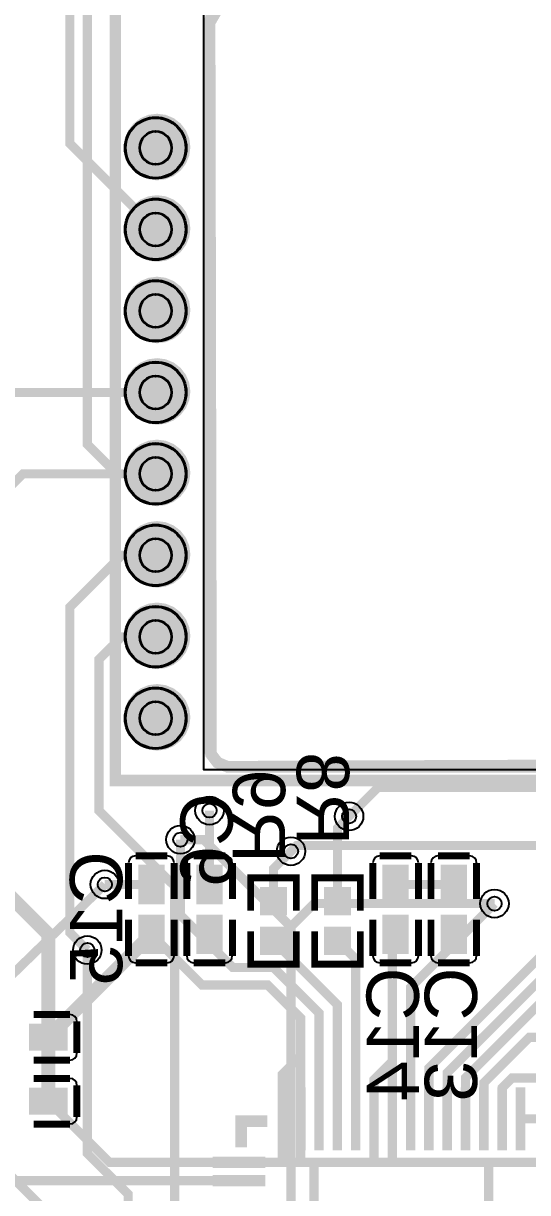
# Model space of a CAD drawing. Header units: millimetres. Extents: x 4 to 247, y 4 to 83.
# Drawn here: x 116.97 to 127.98, y 40.29 to 65.84 of the extents above; entities that cross this region are included whole.
import ezdxf

# ---------------------------------------------------------------- set-up
doc = ezdxf.new("R2010")
doc.units = ezdxf.units.MM
for name, color, linetype, true_color in [('BottomLayer', 7, 'Continuous', 0x0000ff), ('BottomPasteMaskLayer', 7, 'Continuous', 0x800000), ('BottomSilkLayer', 7, 'Continuous', 0x66cc33), ('BottomSolderMaskLayer', 7, 'Continuous', 0xaa00ff), ('Hole', 7, 'Continuous', 0x222222), ('Multi-Layer', 7, 'Continuous', 0xc0c0c0), ('TopLayer', 7, 'Continuous', 0xff0000), ('TopSilkLayer', 7, 'Continuous', 0xffcc00), ('TopSolderMaskLayer', 7, 'Continuous', 0x800080)]:
    doc.layers.add(name, color=color, linetype=linetype, true_color=true_color)
doc.styles.get("Standard").update_dxf_attribs({"font": 'arial.ttf'})

msp = doc.modelspace()

# ---------------------------------------------------------------- hatches: boundary and pattern name
at = {"layer": 'BottomLayer'}
for points in [[(120.031, 46.632), (119.491, 46.632), (119.491, 47.422), (120.031, 47.422)], [(121.301, 46.632), (120.761, 46.632), (120.761, 47.422), (121.301, 47.422)], [(125.365, 46.632), (124.825, 46.632), (124.825, 47.422), (125.365, 47.422)], [(126.635, 46.632), (126.095, 46.632), (126.095, 47.422), (126.635, 47.422)], [(122.158, 46.378), (122.698, 46.378), (122.698, 46.944), (122.158, 46.944)], [(123.555, 46.378), (124.095, 46.378), (124.095, 46.944), (123.555, 46.944)], [(120.031, 46.332), (119.491, 46.332), (119.491, 45.542), (120.031, 45.542)], [(121.301, 46.332), (120.761, 46.332), (120.761, 45.542), (121.301, 45.542)], [(125.365, 46.332), (124.825, 46.332), (124.825, 45.542), (125.365, 45.542)], [(126.635, 46.332), (126.095, 46.332), (126.095, 45.542), (126.635, 45.542)], [(122.158, 46.078), (122.698, 46.078), (122.698, 45.512), (122.158, 45.512)], [(123.555, 46.078), (124.095, 46.078), (124.095, 45.512), (123.555, 45.512)], [(117.117, 43.958), (117.117, 43.418), (117.907, 43.418), (117.907, 43.958)], [(117.117, 42.561), (117.117, 42.021), (117.907, 42.021), (117.907, 42.561)], [(122.522, 42.454), (122.522, 41.354), (122.722, 41.354), (122.722, 42.454)], [(122.922, 42.454), (122.922, 41.354), (123.122, 41.354), (123.122, 42.454)], [(123.322, 42.454), (123.322, 41.354), (123.522, 41.354), (123.522, 42.454)], [(123.722, 42.454), (123.722, 41.354), (123.922, 41.354), (123.922, 42.454)], [(124.122, 42.454), (124.122, 41.354), (124.322, 41.354), (124.322, 42.454)], [(124.522, 42.454), (124.522, 41.354), (124.722, 41.354), (124.722, 42.454)], [(124.922, 42.454), (124.922, 41.354), (125.122, 41.354), (125.122, 42.454)], [(125.322, 42.454), (125.322, 41.354), (125.522, 41.354), (125.522, 42.454)], [(125.722, 42.454), (125.722, 41.354), (125.922, 41.354), (125.922, 42.454)], [(126.122, 42.454), (126.122, 41.354), (126.322, 41.354), (126.322, 42.454)], [(126.522, 42.454), (126.522, 41.354), (126.722, 41.354), (126.722, 42.454)], [(126.922, 42.454), (126.922, 41.354), (127.122, 41.354), (127.122, 42.454)], [(127.322, 42.454), (127.322, 41.354), (127.522, 41.354), (127.522, 42.454)], [(127.722, 42.454), (127.722, 41.354), (127.922, 41.354), (127.922, 42.454)], [(121.122, 40.854), (122.222, 40.854), (122.222, 41.054), (121.122, 41.054)], [(121.122, 40.454), (122.222, 40.454), (122.222, 40.654), (121.122, 40.654)]]:
    msp.add_hatch(color=256, dxfattribs=at).paths.add_polyline_path(points)
at = {"layer": 'BottomPasteMaskLayer'}
for points in [[(119.536, 46.662), (119.986, 46.662), (120.036, 46.732), (120.036, 47.212), (119.986, 47.262), (119.536, 47.262), (119.486, 47.212), (119.486, 46.732)], [(120.806, 46.662), (121.256, 46.662), (121.306, 46.732), (121.306, 47.212), (121.256, 47.262), (120.806, 47.262), (120.756, 47.212), (120.756, 46.732)], [(124.87, 46.662), (125.32, 46.662), (125.37, 46.732), (125.37, 47.212), (125.32, 47.262), (124.87, 47.262), (124.82, 47.212), (124.82, 46.732)], [(126.14, 46.662), (126.59, 46.662), (126.64, 46.732), (126.64, 47.212), (126.59, 47.262), (126.14, 47.262), (126.09, 47.212), (126.09, 46.732)], [(122.198, 46.363), (122.658, 46.363), (122.698, 46.403), (122.698, 46.904), (122.658, 46.944), (122.198, 46.944), (122.158, 46.904), (122.158, 46.403)], [(123.595, 46.363), (124.055, 46.363), (124.095, 46.403), (124.095, 46.904), (124.055, 46.944), (123.595, 46.944), (123.555, 46.904), (123.555, 46.403)], [(119.536, 45.702), (119.986, 45.702), (120.036, 45.752), (120.036, 46.232), (119.986, 46.302), (119.536, 46.302), (119.486, 46.232), (119.486, 45.752)], [(120.806, 45.702), (121.256, 45.702), (121.306, 45.752), (121.306, 46.232), (121.256, 46.302), (120.806, 46.302), (120.756, 46.232), (120.756, 45.752)], [(124.87, 45.702), (125.32, 45.702), (125.37, 45.752), (125.37, 46.232), (125.32, 46.302), (124.87, 46.302), (124.82, 46.232), (124.82, 45.752)], [(126.14, 45.702), (126.59, 45.702), (126.64, 45.752), (126.64, 46.232), (126.59, 46.302), (126.14, 46.302), (126.09, 46.232), (126.09, 45.752)], [(122.198, 46.093), (122.658, 46.093), (122.698, 46.053), (122.698, 45.552), (122.658, 45.512), (122.198, 45.512), (122.158, 45.552), (122.158, 46.053)], [(123.595, 46.093), (124.055, 46.093), (124.095, 46.053), (124.095, 45.552), (124.055, 45.512), (123.595, 45.512), (123.555, 45.552), (123.555, 46.053)], [(117.747, 43.463), (117.747, 43.913), (117.697, 43.963), (117.217, 43.963), (117.147, 43.913), (117.147, 43.463), (117.217, 43.413), (117.697, 43.413)], [(117.747, 42.066), (117.747, 42.516), (117.697, 42.566), (117.217, 42.566), (117.147, 42.516), (117.147, 42.066), (117.217, 42.016), (117.697, 42.016)], [(122.722, 42.454), (122.722, 41.354), (122.522, 41.354), (122.522, 42.454)], [(123.122, 42.454), (123.122, 41.354), (122.922, 41.354), (122.922, 42.454)], [(123.322, 41.354), (123.322, 42.454), (123.522, 42.454), (123.522, 41.354)], [(123.722, 41.354), (123.722, 42.454), (123.922, 42.454), (123.922, 41.354)], [(124.122, 41.354), (124.122, 42.454), (124.322, 42.454), (124.322, 41.354)], [(124.522, 41.354), (124.522, 42.454), (124.722, 42.454), (124.722, 41.354)], [(124.922, 41.354), (124.922, 42.454), (125.122, 42.454), (125.122, 41.354)], [(125.322, 41.354), (125.322, 42.454), (125.522, 42.454), (125.522, 41.354)], [(125.722, 41.354), (125.722, 42.454), (125.922, 42.454), (125.922, 41.354)], [(126.322, 42.454), (126.322, 41.354), (126.122, 41.354), (126.122, 42.454)], [(126.522, 41.354), (126.522, 42.454), (126.722, 42.454), (126.722, 41.354)], [(126.922, 41.354), (126.922, 42.454), (127.122, 42.454), (127.122, 41.354)], [(127.322, 41.354), (127.322, 42.454), (127.522, 42.454), (127.522, 41.354)], [(127.722, 41.354), (127.722, 42.454), (127.922, 42.454), (127.922, 41.354)], [(121.122, 40.854), (121.122, 41.054), (122.222, 41.054), (122.222, 40.854)], [(121.122, 40.454), (121.122, 40.654), (122.222, 40.654), (122.222, 40.454)]]:
    msp.add_hatch(color=256, dxfattribs=at).paths.add_polyline_path(points)
at = {"layer": 'BottomSolderMaskLayer'}
for points in [[(119.18, 63.119, 1), (120.531, 63.119, 1)], [(119.18, 61.339, 1), (120.531, 61.339, 1)], [(119.18, 59.558, 1), (120.531, 59.558, 1)], [(119.18, 57.777, 1), (120.531, 57.777, 1)], [(119.18, 55.997, 1), (120.531, 55.997, 1)], [(119.18, 54.219, 1), (120.531, 54.219, 1)], [(119.18, 52.438, 1), (120.531, 52.438, 1)], [(119.18, 50.658, 1), (120.531, 50.658, 1)], [(120.049, 46.595), (119.474, 46.595), (119.474, 47.459), (120.049, 47.459)], [(121.319, 46.595), (120.744, 46.595), (120.744, 47.459), (121.319, 47.459)], [(125.383, 46.595), (124.808, 46.595), (124.808, 47.459), (125.383, 47.459)], [(126.653, 46.595), (126.078, 46.595), (126.078, 47.459), (126.653, 47.459)], [(122.134, 46.352), (122.722, 46.352), (122.722, 46.97), (122.134, 46.97)], [(123.531, 46.352), (124.119, 46.352), (124.119, 46.97), (123.531, 46.97)], [(120.049, 46.369), (119.474, 46.369), (119.474, 45.505), (120.049, 45.505)], [(121.319, 46.369), (120.744, 46.369), (120.744, 45.505), (121.319, 45.505)], [(125.383, 46.369), (124.808, 46.369), (124.808, 45.505), (125.383, 45.505)], [(126.653, 46.369), (126.078, 46.369), (126.078, 45.505), (126.653, 45.505)], [(122.134, 46.105), (122.722, 46.105), (122.722, 45.486), (122.134, 45.486)], [(123.531, 46.105), (124.119, 46.105), (124.119, 45.486), (123.531, 45.486)], [(117.092, 43.983), (117.092, 43.393), (117.933, 43.393), (117.933, 43.983)], [(117.092, 42.586), (117.092, 41.996), (117.933, 41.996), (117.933, 42.586)], [(122.518, 42.592), (122.518, 41.217), (122.727, 41.217), (122.727, 42.592)], [(122.918, 42.592), (122.918, 41.217), (123.127, 41.217), (123.127, 42.592)], [(123.318, 42.592), (123.318, 41.217), (123.527, 41.217), (123.527, 42.592)], [(123.718, 42.592), (123.718, 41.217), (123.927, 41.217), (123.927, 42.592)], [(124.118, 42.592), (124.118, 41.217), (124.327, 41.217), (124.327, 42.592)], [(124.518, 42.592), (124.518, 41.217), (124.727, 41.217), (124.727, 42.592)], [(124.918, 42.592), (124.918, 41.217), (125.127, 41.217), (125.127, 42.592)], [(125.318, 42.592), (125.318, 41.217), (125.527, 41.217), (125.527, 42.592)], [(125.718, 42.592), (125.718, 41.217), (125.927, 41.217), (125.927, 42.592)], [(126.118, 42.592), (126.118, 41.217), (126.327, 41.217), (126.327, 42.592)], [(126.518, 42.592), (126.518, 41.217), (126.727, 41.217), (126.727, 42.592)], [(126.918, 42.592), (126.918, 41.217), (127.127, 41.217), (127.127, 42.592)], [(127.318, 42.592), (127.318, 41.217), (127.527, 41.217), (127.527, 42.592)], [(127.718, 42.592), (127.718, 41.217), (127.927, 41.217), (127.927, 42.592)], [(121.097, 40.829), (122.247, 40.829), (122.247, 41.079), (121.097, 41.079)], [(121.097, 40.429), (122.247, 40.429), (122.247, 40.679), (121.097, 40.679)]]:
    msp.add_hatch(color=256, dxfattribs=at).paths.add_polyline_path(points)
at = {"layer": 'Multi-Layer'}
for points in [[(119.205, 63.119, 1), (120.505, 63.119, 1)], [(119.205, 61.339, 1), (120.505, 61.339, 1)], [(119.205, 59.558, 1), (120.505, 59.558, 1)], [(119.205, 57.777, 1), (120.505, 57.777, 1)], [(119.205, 55.997, 1), (120.505, 55.997, 1)], [(119.205, 54.219, 1), (120.505, 54.219, 1)], [(119.205, 52.438, 1), (120.505, 52.438, 1)], [(119.205, 50.658, 1), (120.505, 50.658, 1)]]:
    msp.add_hatch(color=256, dxfattribs=at).paths.add_polyline_path(points)
at = {"layer": 'TopSolderMaskLayer'}
for points in [[(119.18, 63.119, 1), (120.531, 63.119, 1)], [(119.18, 61.339, 1), (120.531, 61.339, 1)], [(119.18, 59.558, 1), (120.531, 59.558, 1)], [(119.18, 57.777, 1), (120.531, 57.777, 1)], [(119.18, 55.997, 1), (120.531, 55.997, 1)], [(119.18, 54.219, 1), (120.531, 54.219, 1)], [(119.18, 52.438, 1), (120.531, 52.438, 1)], [(119.18, 50.658, 1), (120.531, 50.658, 1)]]:
    msp.add_hatch(color=256, dxfattribs=at).paths.add_polyline_path(points)

# ---------------------------------------------------------------- linework, layer by layer
at = {"layer": 'BottomLayer'}
for points, const_width in [([(131.318, 69.798), (131.318, 69.469), (129.286, 67.437), (119.126, 67.437), (118.364, 66.675), (118.364, 56.642), (119.009, 55.997), (119.855, 55.997)], 0.2), ([(113.98, 69.2), (113.98, 41.214), (114.64, 40.554), (121.672, 40.554)], 0.2), ([(115.316, 68.072), (115.316, 48.133), (117.512, 45.937), (117.512, 43.688)], 0.3), ([(118.364, 45.593), (117.983, 45.974), (117.983, 53.086), (119.116, 54.219), (119.855, 54.219)], 0.2), ([(125.822, 41.904), (125.822, 43.018), (130.937, 48.133), (134.62, 48.133), (135.509, 49.022), (136.17, 49.022)], 0.2), ([(121.031, 47.028), (121.031, 48.641)], 0.2), ([(124.079, 48.514), (123.825, 48.26), (123.825, 46.661)], 0.2), ([(121.031, 45.936), (120.815, 45.936), (120.396, 46.355), (120.396, 48.006)], 0.2), ([(122.809, 47.752), (122.428, 47.371), (122.428, 46.661)], 0.2), ([(126.222, 41.904), (126.222, 42.91), (131.064, 47.752), (136.17, 47.752)], 0.2), ([(119.761, 47.027), (118.745, 47.027)], 0.2), ([(125.095, 47.027), (126.365, 47.027)], 0.2), ([(126.365, 45.937), (126.582, 45.937), (127.254, 46.609)], 0.2), ([(126.622, 41.904), (126.622, 42.802), (130.302, 46.482), (136.17, 46.482)], 0.2), ([(117.512, 43.688), (119.761, 45.937)], 0.3), ([(119.761, 45.937), (120.867, 44.831), (122.301, 44.831), (123.022, 44.11), (123.022, 41.904)], 0.2), ([(123.422, 41.904), (123.422, 44.218), (122.428, 45.212), (121.539, 45.212), (121.031, 45.72), (121.031, 45.937)], 0.2), ([(125.095, 45.937), (125.022, 45.864), (125.022, 41.904)], 0.2), ([(125.422, 41.904), (125.422, 44.777), (126.365, 45.72), (126.365, 45.937)], 0.2), ([(122.428, 45.795), (123.822, 44.401), (123.822, 41.904)], 0.2), ([(123.825, 45.795), (124.222, 45.398), (124.222, 41.904)], 0.2), ([(117.512, 43.688), (117.512, 42.291)], 0.3), ([(127.023, 41.905), (127.023, 42.695), (128.016, 43.688), (132.207, 43.688)], 0.2), ([(122.622, 41.904), (122.622, 42.88), (123.022, 43.28)], 0.2), ([(124.622, 41.904), (124.622, 42.764), (125.022, 43.164)], 0.2), ([(127.422, 41.905), (127.422, 42.586), (127.635, 42.799), (130.175, 42.799), (130.429, 43.053), (131.572, 43.053)], 0.2), ([(117.512, 42.291), (118.849, 40.954), (121.672, 40.954)], 0.2), ([(127.823, 41.905), (130.17, 41.905), (130.556, 42.291)], 0.2), ([(122.622, 41.904), (122.622, 40.954)], 0.2), ([(123.022, 41.904), (123.022, 40.954)], 0.2), ([(124.622, 41.904), (124.622, 40.954)], 0.2), ([(125.022, 41.904), (125.022, 40.954)], 0.2), ([(121.672, 40.954), (128.772, 40.954)], 0.2), ([(123.312, 40.955), (123.312, 36.327), (123.698, 35.941), (125.603, 35.941)], 0.2), ([(126.873, 35.941), (127.127, 36.195), (127.127, 40.954)], 0.2)]:
    msp.add_lwpolyline(points, dxfattribs=dict(at, const_width=const_width))
at = {"layer": 'BottomSilkLayer', "const_width": 0.25}
msp.add_lwpolyline([(131.426, 67.008), (118.976, 67.008), (118.976, 49.298), (131.426, 49.298), (131.426, 67.008)], close=True, dxfattribs=at)
at = {"layer": 'BottomSilkLayer'}
for points, const_width in [([(119.263, 47.498), (119.263, 46.708)], 0.152), ([(120.107, 47.651), (119.415, 47.651)], 0.152), ([(120.26, 46.708), (120.26, 47.498)], 0.152), ([(120.533, 47.498), (120.533, 46.708)], 0.152), ([(121.377, 47.651), (120.685, 47.651)], 0.152), ([(121.53, 46.708), (121.53, 47.498)], 0.152), ([(124.597, 47.498), (124.597, 46.708)], 0.152), ([(125.441, 47.651), (124.749, 47.651)], 0.152), ([(125.594, 46.708), (125.594, 47.498)], 0.152), ([(125.867, 47.498), (125.867, 46.708)], 0.152), ([(126.711, 47.651), (126.019, 47.651)], 0.152), ([(126.864, 46.708), (126.864, 47.498)], 0.152), ([(121.93, 46.454), (121.93, 47.172), (122.927, 47.172), (122.927, 46.454)], 0.152), ([(123.327, 46.454), (123.327, 47.172), (124.324, 47.172), (124.324, 46.454)], 0.152), ([(119.263, 45.466), (119.263, 46.256)], 0.152), ([(120.26, 46.256), (120.26, 45.466)], 0.152), ([(120.533, 45.466), (120.533, 46.256)], 0.152), ([(121.53, 46.256), (121.53, 45.466)], 0.152), ([(124.597, 45.466), (124.597, 46.256)], 0.152), ([(125.594, 46.256), (125.594, 45.466)], 0.152), ([(125.867, 45.466), (125.867, 46.256)], 0.152), ([(126.864, 46.256), (126.864, 45.466)], 0.152), ([(121.93, 46.002), (121.93, 45.284), (122.927, 45.284), (122.927, 46.002)], 0.152), ([(123.327, 46.002), (123.327, 45.284), (124.324, 45.284), (124.324, 46.002)], 0.152), ([(120.107, 45.313), (119.415, 45.313)], 0.152), ([(121.377, 45.313), (120.685, 45.313)], 0.152), ([(125.441, 45.313), (124.749, 45.313)], 0.152), ([(126.711, 45.313), (126.019, 45.313)], 0.152), ([(117.193, 44.187), (117.984, 44.187)], 0.152), ([(118.136, 44.034), (118.136, 43.342)], 0.152), ([(117.984, 43.189), (117.193, 43.189)], 0.152), ([(117.193, 42.79), (117.984, 42.79)], 0.152), ([(118.136, 42.637), (118.136, 41.945)], 0.152), ([(122.291, 41.854), (121.722, 41.854), (121.722, 41.285)], 0.254), ([(117.984, 41.792), (117.193, 41.792)], 0.152)]:
    msp.add_lwpolyline(points, dxfattribs=dict(at, const_width=const_width))
for centre, start, end in [((119.415, 47.498), 90, 180), ((120.107, 47.498), 0, 90), ((120.685, 47.498), 90, 180), ((121.377, 47.498), 0, 90), ((124.749, 47.498), 90, 180), ((125.441, 47.498), 0, 90), ((126.019, 47.498), 90, 180), ((126.711, 47.498), 0, 90), ((119.415, 45.466), 180, 270), ((120.107, 45.466), 270, 0), ((120.685, 45.466), 180, 270), ((121.377, 45.466), 270, 0), ((124.749, 45.466), 180, 270), ((125.441, 45.466), 270, 0), ((126.019, 45.466), 180, 270), ((126.711, 45.466), 270, 0), ((117.984, 44.034), 360, 90), ((117.984, 43.342), 270, 0), ((117.984, 42.637), 360, 90), ((117.984, 41.945), 270, 0)]:
    msp.add_arc(centre, 0.152, start, end, dxfattribs=at)
at = {"layer": 'BottomSolderMaskLayer'}
for points in [[(119.853, 63.483), (119.858, 63.483)], [(119.853, 62.755), (119.858, 62.755)], [(119.853, 61.702), (119.858, 61.702)], [(119.853, 60.975), (119.858, 60.975)], [(119.853, 59.922), (119.858, 59.922)], [(119.853, 59.194), (119.858, 59.194)], [(119.853, 58.141), (119.858, 58.141)], [(119.853, 57.414), (119.858, 57.414)], [(119.853, 56.361), (119.858, 56.361)], [(119.853, 55.633), (119.858, 55.633)], [(119.853, 54.583), (119.858, 54.583)], [(119.853, 53.855), (119.858, 53.855)], [(119.853, 52.802), (119.858, 52.802)], [(119.853, 52.075), (119.858, 52.075)], [(119.853, 51.022), (119.858, 51.022)], [(119.853, 50.294), (119.858, 50.294)]]:
    msp.add_lwpolyline(points, close=True, dxfattribs=at)
for centre in [(119.855, 63.119), (119.855, 61.339), (119.855, 59.558), (119.855, 57.777), (119.855, 55.997), (119.855, 54.219), (119.855, 52.438), (119.855, 50.658)]:
    msp.add_circle(centre, 0.675, dxfattribs=at)
for centre, start, end in [((119.858, 63.119), 90, 270), ((119.853, 63.119), 270, 90), ((119.858, 61.339), 90, 270), ((119.853, 61.339), 270, 90), ((119.858, 59.558), 90, 270), ((119.853, 59.558), 270, 90), ((119.858, 57.777), 90, 270), ((119.853, 57.777), 270, 90), ((119.858, 55.997), 90, 270), ((119.853, 55.997), 270, 90), ((119.858, 54.219), 90, 270), ((119.853, 54.219), 270, 90), ((119.858, 52.438), 90, 270), ((119.853, 52.438), 270, 90), ((119.858, 50.658), 90, 270), ((119.853, 50.658), 270, 90)]:
    msp.add_arc(centre, 0.364, start, end, dxfattribs=at)
at = {"layer": 'Hole'}
for centre in [(121.031, 48.641), (124.079, 48.514), (120.396, 48.006), (122.809, 47.752), (118.745, 47.027), (127.254, 46.609), (118.364, 45.593)]:
    msp.add_circle(centre, 0.155, dxfattribs=at)
at = {"layer": 'Multi-Layer'}
for points in [[(129.506, 66.788), (129.506, 49.528), (120.906, 49.528), (120.906, 66.788), (129.506, 66.788)], [(119.853, 63.469), (119.858, 63.469)], [(119.853, 62.769), (119.858, 62.769)], [(119.853, 61.689), (119.858, 61.689)], [(119.853, 60.989), (119.858, 60.989)], [(119.853, 59.908), (119.858, 59.908)], [(119.853, 59.208), (119.858, 59.208)], [(119.853, 58.128), (119.858, 58.128)], [(119.853, 57.427), (119.858, 57.427)], [(119.853, 56.347), (119.858, 56.347)], [(119.853, 55.647), (119.858, 55.647)], [(119.853, 54.569), (119.858, 54.569)], [(119.853, 53.869), (119.858, 53.869)], [(119.853, 52.788), (119.858, 52.788)], [(119.853, 52.088), (119.858, 52.088)], [(119.853, 51.008), (119.858, 51.008)], [(119.853, 50.308), (119.858, 50.308)]]:
    msp.add_lwpolyline(points, close=True, dxfattribs=at)
for centre, radius in [((119.855, 63.119), 0.65), ((119.855, 61.339), 0.65), ((119.855, 59.558), 0.65), ((119.855, 57.777), 0.65), ((119.855, 55.997), 0.65), ((119.855, 54.219), 0.65), ((119.855, 52.438), 0.65), ((119.855, 50.658), 0.65), ((121.031, 48.641), 0.31), ((124.079, 48.514), 0.31), ((120.396, 48.006), 0.31), ((122.809, 47.752), 0.31), ((118.745, 47.027), 0.31), ((127.254, 46.609), 0.31), ((118.364, 45.593), 0.31)]:
    msp.add_circle(centre, radius, dxfattribs=at)
for centre, start, end in [((119.858, 63.119), 90, 270), ((119.853, 63.119), 270, 90), ((119.858, 61.339), 90, 270), ((119.853, 61.339), 270, 90), ((119.858, 59.558), 90, 270), ((119.853, 59.558), 270, 90), ((119.858, 57.777), 90, 270), ((119.853, 57.777), 270, 90), ((119.858, 55.997), 90, 270), ((119.853, 55.997), 270, 90), ((119.858, 54.219), 90, 270), ((119.853, 54.219), 270, 90), ((119.858, 52.438), 90, 270), ((119.853, 52.438), 270, 90), ((119.858, 50.658), 90, 270), ((119.853, 50.658), 270, 90)]:
    msp.add_arc(centre, 0.35, start, end, dxfattribs=at)
at = {"layer": 'TopLayer', "const_width": 0.2}
for points in [[(119.855, 61.339), (117.983, 63.211), (117.983, 66.802), (118.364, 67.183), (132.207, 67.183), (136.525, 62.865), (136.525, 58.674), (135.001, 57.15), (134.874, 57.15)], [(154.051, 62.357), (143.256, 62.357), (130.048, 49.149), (124.714, 49.149), (124.079, 48.514)], [(154.051, 60.579), (142.24, 60.579), (129.54, 47.879), (122.936, 47.879), (122.809, 47.752)], [(114.554, 34.417), (112.522, 36.449), (112.522, 57.277), (113.023, 57.777), (119.855, 57.777)], [(119.507, 32.766), (117.602, 34.671), (117.602, 39.751), (114.427, 42.926), (114.427, 53.467), (116.957, 55.997), (119.855, 55.997)], [(120.269, 35.179), (120.269, 46.99), (118.618, 48.641), (118.618, 51.943), (119.114, 52.438), (119.855, 52.438)], [(120.396, 48.006), (120.904, 48.006), (122.809, 46.101), (122.809, 36.068), (123.19, 35.687), (123.825, 35.687), (123.952, 35.56), (123.952, 33.02), (123.063, 32.131), (123.063, 31.496)], [(118.745, 47.027), (115.316, 43.688)], [(127.254, 46.609), (123.317, 46.609), (122.809, 46.101)], [(119.253, 35.306), (119.253, 40.259), (118.364, 41.148), (118.364, 45.593)]]:
    msp.add_lwpolyline(points, dxfattribs=at)
at = {"layer": 'TopSilkLayer', "const_width": 0.254}
for points in [[(121.033, 65.857), (121.064, 65.972), (121.207, 66.158), (121.424, 66.248), (129.042, 66.248), (129.259, 66.158), (129.402, 65.972), (129.433, 65.857), (129.433, 49.989), (129.343, 49.772), (129.157, 49.629), (129.042, 49.598), (121.424, 49.598), (121.207, 49.688), (121.064, 49.874), (121.033, 49.989), (121.033, 65.857)], [(121.033, 65.857), (121.207, 66.158), (121.424, 66.248), (129.042, 66.248), (129.259, 66.158), (129.402, 65.972), (129.433, 49.989), (129.343, 49.772), (129.157, 49.629), (121.424, 49.598), (121.207, 49.688), (121.064, 49.874), (121.033, 65.857)], [(119.886, 62.538), (119.73, 62.558), (119.586, 62.618), (119.461, 62.714), (119.366, 62.838), (119.306, 62.983), (119.286, 63.138), (119.306, 63.293), (119.366, 63.438), (119.461, 63.562), (119.586, 63.658), (119.73, 63.718), (119.886, 63.738), (120.041, 63.718), (120.186, 63.658), (120.31, 63.562), (120.405, 63.438), (120.465, 63.293), (120.486, 63.138), (120.465, 62.983), (120.405, 62.838), (120.31, 62.714), (120.186, 62.618), (120.041, 62.558), (119.886, 62.538)], [(119.886, 62.538), (119.731, 62.558), (119.586, 62.618), (119.461, 62.714), (119.366, 62.838), (119.306, 62.983), (119.286, 63.138), (119.306, 63.293), (119.366, 63.438), (119.461, 63.562), (119.586, 63.658), (119.731, 63.718), (119.886, 63.738), (120.041, 63.718), (120.186, 63.658), (120.31, 63.562), (120.405, 63.438), (120.465, 63.293), (120.486, 63.138), (120.465, 62.983), (120.405, 62.838), (120.31, 62.714), (120.186, 62.618), (120.041, 62.558), (119.886, 62.538)], [(120.465, 61.513), (120.486, 61.358), (120.465, 61.203), (120.405, 61.058), (120.31, 60.934), (120.186, 60.838), (120.041, 60.778), (119.886, 60.758), (119.73, 60.778), (119.586, 60.838), (119.461, 60.934), (119.366, 61.058), (119.306, 61.203), (119.286, 61.358), (119.306, 61.513), (119.366, 61.658), (119.461, 61.782), (119.586, 61.878), (119.73, 61.938), (119.886, 61.958), (120.041, 61.938), (120.186, 61.878), (120.31, 61.782), (120.405, 61.658), (120.465, 61.513)], [(120.465, 61.513), (120.486, 61.358), (120.465, 61.203), (120.405, 61.058), (120.31, 60.934), (120.186, 60.838), (120.041, 60.778), (119.886, 60.758), (119.731, 60.778), (119.586, 60.838), (119.461, 60.934), (119.366, 61.058), (119.306, 61.203), (119.286, 61.358), (119.306, 61.513), (119.366, 61.658), (119.461, 61.782), (119.586, 61.878), (119.731, 61.938), (119.886, 61.958), (120.041, 61.938), (120.186, 61.878), (120.31, 61.782), (120.405, 61.658), (120.465, 61.513)], [(120.041, 60.158), (120.186, 60.098), (120.31, 60.002), (120.405, 59.878), (120.465, 59.733), (120.486, 59.578), (120.465, 59.423), (120.405, 59.278), (120.31, 59.154), (120.186, 59.058), (120.041, 58.998), (119.886, 58.978), (119.73, 58.998), (119.586, 59.058), (119.461, 59.154), (119.366, 59.278), (119.306, 59.423), (119.286, 59.578), (119.306, 59.733), (119.366, 59.878), (119.461, 60.002), (119.586, 60.098), (119.73, 60.158), (119.886, 60.178), (120.041, 60.158)], [(120.041, 60.158), (120.186, 60.098), (120.31, 60.002), (120.405, 59.878), (120.465, 59.733), (120.486, 59.578), (120.465, 59.423), (120.405, 59.278), (120.31, 59.154), (120.186, 59.058), (120.041, 58.998), (119.886, 58.978), (119.731, 58.998), (119.586, 59.058), (119.461, 59.154), (119.366, 59.278), (119.306, 59.423), (119.286, 59.578), (119.306, 59.733), (119.366, 59.878), (119.461, 60.002), (119.586, 60.098), (119.731, 60.158), (119.886, 60.178), (120.041, 60.158)], [(120.465, 57.643), (120.405, 57.498), (120.31, 57.374), (120.186, 57.278), (120.041, 57.218), (119.886, 57.198), (119.73, 57.218), (119.586, 57.278), (119.461, 57.374), (119.366, 57.498), (119.306, 57.643), (119.286, 57.798), (119.306, 57.953), (119.366, 58.098), (119.461, 58.222), (119.586, 58.318), (119.73, 58.378), (119.886, 58.398), (120.041, 58.378), (120.186, 58.318), (120.31, 58.222), (120.405, 58.098), (120.465, 57.953), (120.486, 57.798), (120.465, 57.643)], [(120.465, 57.643), (120.405, 57.498), (120.31, 57.374), (120.186, 57.278), (120.041, 57.218), (119.886, 57.198), (119.731, 57.218), (119.586, 57.278), (119.461, 57.374), (119.366, 57.498), (119.306, 57.643), (119.286, 57.798), (119.306, 57.953), (119.366, 58.098), (119.461, 58.222), (119.586, 58.318), (119.731, 58.378), (119.886, 58.398), (120.041, 58.378), (120.186, 58.318), (120.31, 58.222), (120.405, 58.098), (120.465, 57.953), (120.486, 57.798), (120.465, 57.643)], [(119.461, 56.442), (119.586, 56.538), (119.73, 56.598), (119.886, 56.618), (120.041, 56.598), (120.186, 56.538), (120.31, 56.442), (120.405, 56.318), (120.465, 56.173), (120.486, 56.018), (120.465, 55.863), (120.405, 55.718), (120.31, 55.594), (120.186, 55.498), (120.041, 55.438), (119.886, 55.418), (119.73, 55.438), (119.586, 55.498), (119.461, 55.594), (119.366, 55.718), (119.306, 55.863), (119.286, 56.018), (119.306, 56.173), (119.366, 56.318), (119.461, 56.442)], [(119.461, 56.442), (119.586, 56.538), (119.731, 56.598), (119.886, 56.618), (120.041, 56.598), (120.186, 56.538), (120.31, 56.442), (120.405, 56.318), (120.465, 56.173), (120.486, 56.018), (120.465, 55.863), (120.405, 55.718), (120.31, 55.594), (120.186, 55.498), (120.041, 55.438), (119.886, 55.418), (119.731, 55.438), (119.586, 55.498), (119.461, 55.594), (119.366, 55.718), (119.306, 55.863), (119.286, 56.018), (119.306, 56.173), (119.366, 56.318), (119.461, 56.442)], [(119.73, 54.818), (119.886, 54.838), (120.041, 54.818), (120.186, 54.758), (120.31, 54.662), (120.405, 54.538), (120.465, 54.393), (120.486, 54.238), (120.465, 54.083), (120.405, 53.938), (120.31, 53.814), (120.186, 53.718), (120.041, 53.658), (119.886, 53.638), (119.73, 53.658), (119.586, 53.718), (119.461, 53.814), (119.366, 53.938), (119.306, 54.083), (119.286, 54.238), (119.306, 54.393), (119.366, 54.538), (119.461, 54.662), (119.586, 54.758), (119.73, 54.818)], [(119.731, 54.818), (119.886, 54.838), (120.041, 54.818), (120.186, 54.758), (120.31, 54.662), (120.405, 54.538), (120.465, 54.393), (120.486, 54.238), (120.465, 54.083), (120.405, 53.938), (120.31, 53.814), (120.186, 53.718), (120.041, 53.658), (119.886, 53.638), (119.731, 53.658), (119.586, 53.718), (119.461, 53.814), (119.366, 53.938), (119.306, 54.083), (119.286, 54.238), (119.306, 54.393), (119.366, 54.538), (119.461, 54.662), (119.586, 54.758), (119.731, 54.818)], [(120.465, 52.613), (120.486, 52.458), (120.465, 52.303), (120.405, 52.158), (120.31, 52.034), (120.186, 51.938), (120.041, 51.878), (119.886, 51.858), (119.73, 51.878), (119.586, 51.938), (119.461, 52.034), (119.366, 52.158), (119.306, 52.303), (119.286, 52.458), (119.306, 52.613), (119.366, 52.758), (119.461, 52.882), (119.586, 52.978), (119.73, 53.038), (119.886, 53.058), (120.041, 53.038), (120.186, 52.978), (120.31, 52.882), (120.405, 52.758), (120.465, 52.613)], [(120.465, 52.613), (120.486, 52.458), (120.465, 52.303), (120.405, 52.158), (120.31, 52.034), (120.186, 51.938), (120.041, 51.878), (119.886, 51.858), (119.731, 51.878), (119.586, 51.938), (119.461, 52.034), (119.366, 52.158), (119.306, 52.303), (119.286, 52.458), (119.306, 52.613), (119.366, 52.758), (119.461, 52.882), (119.586, 52.978), (119.731, 53.038), (119.886, 53.058), (120.041, 53.038), (120.186, 52.978), (120.31, 52.882), (120.405, 52.758), (120.465, 52.613)], [(120.041, 51.258), (120.186, 51.198), (120.31, 51.102), (120.405, 50.978), (120.465, 50.833), (120.486, 50.678), (120.465, 50.523), (120.405, 50.378), (120.31, 50.254), (120.186, 50.158), (120.041, 50.098), (119.886, 50.078), (119.73, 50.098), (119.586, 50.158), (119.461, 50.254), (119.366, 50.378), (119.306, 50.523), (119.286, 50.678), (119.306, 50.833), (119.366, 50.978), (119.461, 51.102), (119.586, 51.198), (119.73, 51.258), (119.886, 51.278), (120.041, 51.258)], [(120.041, 51.258), (120.186, 51.198), (120.31, 51.102), (120.405, 50.978), (120.465, 50.833), (120.486, 50.678), (120.465, 50.523), (120.405, 50.378), (120.31, 50.254), (120.186, 50.158), (120.041, 50.098), (119.886, 50.078), (119.731, 50.098), (119.586, 50.158), (119.461, 50.254), (119.366, 50.378), (119.306, 50.523), (119.286, 50.678), (119.306, 50.833), (119.366, 50.978), (119.461, 51.102), (119.586, 51.198), (119.731, 51.258), (119.886, 51.278), (120.041, 51.258)]]:
    msp.add_lwpolyline(points, close=True, dxfattribs=at)
at = {"layer": 'TopSolderMaskLayer'}
for points in [[(119.853, 63.483), (119.858, 63.483)], [(119.853, 62.755), (119.858, 62.755)], [(119.853, 61.702), (119.858, 61.702)], [(119.853, 60.975), (119.858, 60.975)], [(119.853, 59.922), (119.858, 59.922)], [(119.853, 59.194), (119.858, 59.194)], [(119.853, 58.141), (119.858, 58.141)], [(119.853, 57.414), (119.858, 57.414)], [(119.853, 56.361), (119.858, 56.361)], [(119.853, 55.633), (119.858, 55.633)], [(119.853, 54.583), (119.858, 54.583)], [(119.853, 53.855), (119.858, 53.855)], [(119.853, 52.802), (119.858, 52.802)], [(119.853, 52.075), (119.858, 52.075)], [(119.853, 51.022), (119.858, 51.022)], [(119.853, 50.294), (119.858, 50.294)]]:
    msp.add_lwpolyline(points, close=True, dxfattribs=at)
for centre in [(119.855, 63.119), (119.855, 61.339), (119.855, 59.558), (119.855, 57.777), (119.855, 55.997), (119.855, 54.219), (119.855, 52.438), (119.855, 50.658)]:
    msp.add_circle(centre, 0.675, dxfattribs=at)
for centre, start, end in [((119.858, 63.119), 90, 270), ((119.853, 63.119), 270, 90), ((119.858, 61.339), 90, 270), ((119.853, 61.339), 270, 90), ((119.858, 59.558), 90, 270), ((119.853, 59.558), 270, 90), ((119.858, 57.777), 90, 270), ((119.853, 57.777), 270, 90), ((119.858, 55.997), 90, 270), ((119.853, 55.997), 270, 90), ((119.858, 54.219), 90, 270), ((119.853, 54.219), 270, 90), ((119.858, 52.438), 90, 270), ((119.853, 52.438), 270, 90), ((119.858, 50.658), 90, 270), ((119.853, 50.658), 270, 90)]:
    msp.add_arc(centre, 0.364, start, end, dxfattribs=at)

# ---------------------------------------------------------------- texts
at = {"layer": 'BottomSilkLayer', "text_generation_flag": 2}
for s, rotation, p in [('R8', 270, (122.936, 47.879)), ('R9', 270, (121.539, 47.498)), ('C6', 90, (121.539, 49.022)), ('C15', 90, (119.126, 47.752)), ('C14', 90, (125.603, 45.212)), ('C13', 90, (126.873, 45.212))]:
    msp.add_text(s, height=1.143, rotation=rotation, dxfattribs=at).set_placement(p)

doc.saveas('drawing.dxf')
